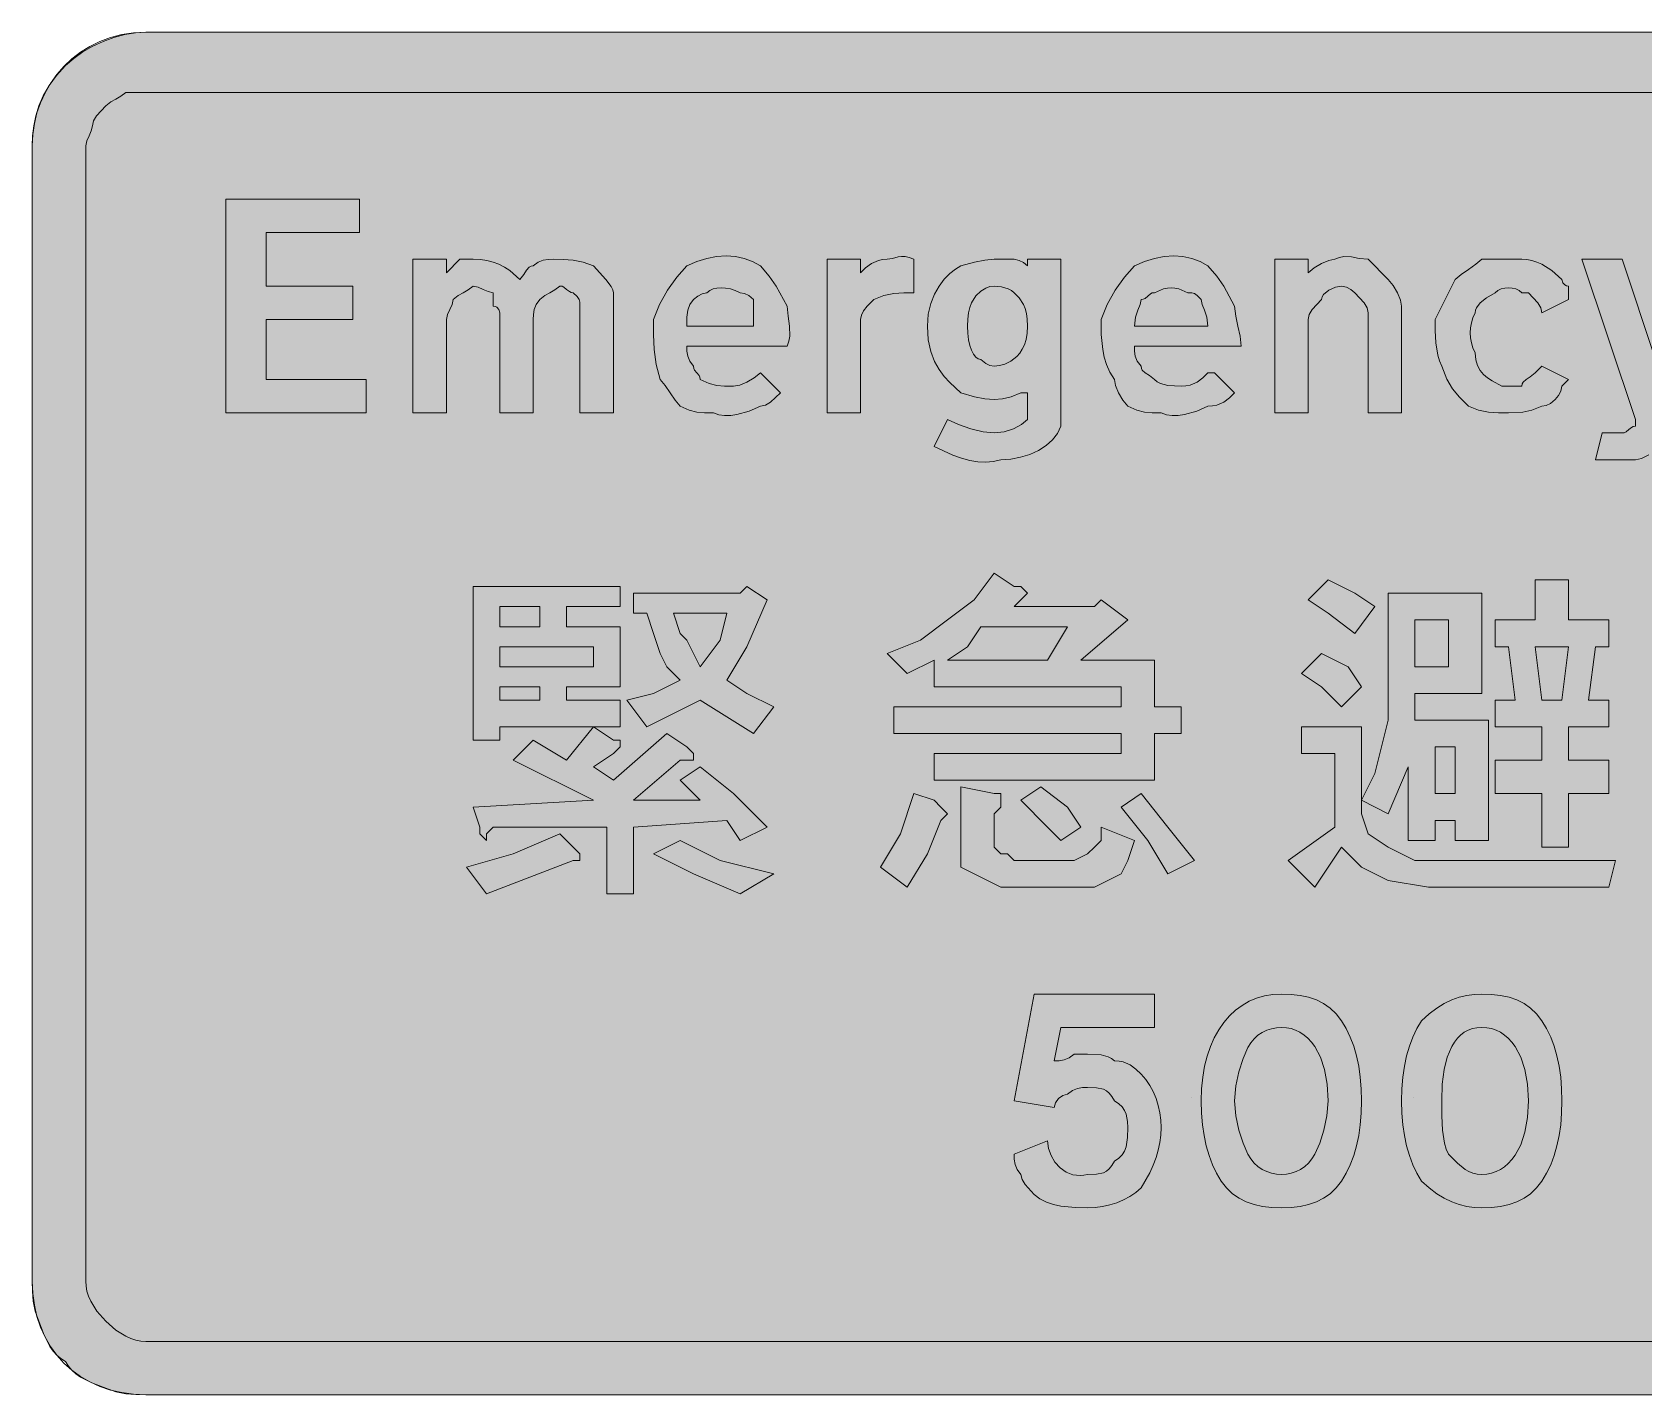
# Model space of a CAD drawing. Header units: metres. Extents: x 28 to 538, y 13 to 258.
# Drawn here: x 28.1 to 317.6, y 12.7 to 257.5 of the extents above; entities that cross this region are included whole.
import ezdxf

# ---------------------------------------------------------------- set-up
doc = ezdxf.new("R2010")
doc.units = ezdxf.units.M
for name, color, linetype, true_color in [('FILL_BLUE_0000FF', 7, 'Continuous', 0x0000ff), ('FILL_WHITE_FFFFFF', 7, 'Continuous', 0xffffff), ('STROKE_BLUE_0000FF', 7, 'Continuous', 0x0000ff), ('STROKE_WHITE_FFFFFF', 7, 'Continuous', 0xffffff)]:
    doc.layers.add(name, color=color, linetype=linetype, true_color=true_color)

msp = doc.modelspace()

# ---------------------------------------------------------------- hatches: boundary and pattern name
at = {"layer": 'FILL_BLUE_0000FF', "true_color": 0x0000ff}
h = msp.add_hatch(color=7, dxfattribs=at)
h.dxf.hatch_style = 1
h.paths.add_polyline_path([(518.76, 246.66), (519.84, 246.5), (520.87, 246.25), (521.87, 245.89), (523.7, 244.95), (525.3, 243.72), (526.61, 242.27), (527.61, 240.64), (528.23, 238.91), (528.39, 238.02), (528.45, 237.12), (528.45, 33.12), (528.39, 32.22), (528.23, 31.32), (527.94, 30.42), (527.55, 29.52), (526.43, 27.72), (524.85, 25.92), (524.29, 25.08), (523.56, 24.34), (522.68, 23.73), (521.7, 23.22), (520.67, 22.83), (519.62, 22.54), (518.6, 22.38), (517.65, 22.32), (48.45, 22.32), (47.55, 22.38), (46.65, 22.54), (45.75, 22.83), (44.85, 23.22), (43.05, 24.34), (41.25, 25.92), (39.67, 27.72), (38.55, 29.52), (38.16, 30.42), (37.87, 31.32), (37.71, 32.22), (37.65, 33.12), (37.65, 237.12), (37.84, 238.02), (38.25, 238.92), (38.66, 239.82), (38.85, 240.72), (39.06, 241.62), (39.6, 242.52), (41.25, 244.32), (42.15, 245.03), (43.05, 245.52), (43.95, 246.01), (44.85, 246.72), (48.45, 246.72), (517.65, 246.72), (518.76, 246.66)])
at = {"layer": 'FILL_WHITE_FFFFFF', "true_color": 0xffffff}
h = msp.add_hatch(color=7, dxfattribs=at)
h.dxf.hatch_style = 1
h.paths.add_polyline_path([(519.86, 257.41), (521.97, 257.09), (523.99, 256.56), (525.9, 255.85), (527.7, 254.96), (529.38, 253.91), (530.93, 252.71), (532.35, 251.37), (533.63, 249.9), (534.76, 248.32), (535.74, 246.64), (536.55, 244.86), (537.2, 243.01), (537.67, 241.1), (537.95, 239.13), (538.05, 237.12), (538.05, 33.12), (537.99, 31.27), (537.79, 29.35), (537.42, 27.4), (536.85, 25.47), (536.06, 23.59), (535.01, 21.81), (533.69, 20.18), (532.05, 18.72), (530.59, 17.08), (528.96, 15.76), (527.18, 14.71), (525.3, 13.92), (523.37, 13.35), (521.42, 12.98), (519.5, 12.78), (517.65, 12.72), (48.45, 12.72), (46.65, 12.74), (44.85, 12.87), (43.05, 13.23), (41.25, 13.92), (38.77, 14.84), (36.75, 15.87), (35.91, 16.46), (35.17, 17.13), (34.56, 17.87), (34.05, 18.72), (33.2, 19.23), (32.46, 19.84), (31.79, 20.58), (31.2, 21.42), (30.17, 23.44), (29.25, 25.92), (28.56, 27.72), (28.2, 29.52), (28.07, 31.32), (28.05, 33.12), (28.05, 237.12), (28.11, 238.92), (28.31, 240.72), (28.68, 242.52), (29.25, 244.32), (30.04, 246.12), (31.09, 247.92), (32.41, 249.72), (34.05, 251.52), (35.51, 252.81), (37.14, 253.98), (38.92, 255), (40.8, 255.87), (42.73, 256.57), (44.68, 257.09), (46.6, 257.41), (48.45, 257.52), (517.65, 257.52), (519.86, 257.41)])
h = msp.add_hatch(color=7, dxfattribs=at)
h.dxf.hatch_style = 1
h.paths.add_polyline_path([(62.85, 227.52), (86.85, 227.52), (86.85, 221.52), (70.05, 221.52), (70.05, 211.92), (85.65, 211.92), (85.65, 205.92), (70.05, 205.92), (70.05, 195.12), (88.05, 195.12), (88.05, 189.12), (62.85, 189.12), (62.85, 227.52)])
h = msp.add_hatch(color=7, dxfattribs=at)
h.dxf.hatch_style = 1
h.paths.add_polyline_path([(147.45, 189.27), (146.06, 189.63), (144.45, 190.32), (143.55, 191.41), (142.65, 192.72), (141.75, 194.03), (140.85, 195.12), (140.16, 197.82), (139.8, 200.52), (139.67, 203.22), (139.65, 205.92), (140.76, 208.6), (142.2, 211.17), (143.87, 213.51), (145.65, 215.52), (147.45, 216.31), (149.23, 216.87), (150.99, 217.21), (152.7, 217.32), (154.36, 217.21), (155.94, 216.87), (157.45, 216.31), (158.85, 215.52), (160.44, 213.72), (161.7, 211.92), (163.65, 208.32), (163.82, 206.52), (164.1, 204.72), (164.16, 202.92), (163.99, 202.02), (163.65, 201.12), (145.65, 201.12), (145.67, 200.22), (145.8, 199.32), (146.16, 198.42), (146.85, 197.52), (146.9, 197.12), (147.04, 196.81), (147.45, 196.32), (147.86, 195.83), (148, 195.52), (148.05, 195.12), (149.66, 194.43), (151.05, 194.07), (152.44, 193.94), (154.05, 193.92), (155.14, 194.13), (156.45, 194.67), (157.76, 195.44), (158.85, 196.32), (162.45, 192.72), (160.65, 191.07), (159.75, 190.53), (158.85, 190.32), (156.86, 189.46), (154.65, 188.82), (153.53, 188.66), (152.44, 188.63), (151.4, 188.78), (150.45, 189.12), (148.84, 189.14), (147.45, 189.27)])
h.paths.add_polyline_path([(157.65, 209.52), (156.77, 210.21), (156, 210.57), (155.25, 210.72), (154.35, 211.11), (153.47, 211.39), (152.61, 211.56), (151.8, 211.62), (151.04, 211.56), (150.36, 211.39), (149.75, 211.11), (149.25, 210.72), (148.37, 210.53), (147.6, 210.12), (146.85, 209.52), (146.16, 208.6), (145.8, 207.57), (145.67, 206.31), (145.65, 204.72), (157.65, 204.72), (157.65, 209.52)], flags=16)
h = msp.add_hatch(color=7, dxfattribs=at)
h.dxf.hatch_style = 1
h.paths.add_polyline_path([(177.77, 215.2), (178.8, 215.97), (180.06, 216.51), (180.8, 216.67), (181.65, 216.72), (182.57, 216.89), (183.6, 217.17), (184.19, 217.25), (184.86, 217.23), (185.6, 217.06), (186.45, 216.72), (186.45, 210.72), (184.65, 210.7), (182.85, 210.57), (181.05, 210.21), (179.25, 209.52), (178.05, 208.32), (177.36, 207.44), (177, 206.67), (176.85, 205.92), (176.85, 189.12), (170.85, 189.12), (170.85, 216.72), (176.85, 216.72), (176.85, 214.32), (177.77, 215.2)])
h = msp.add_hatch(color=7, dxfattribs=at)
h.dxf.hatch_style = 1
h.paths.add_polyline_path([(227.85, 189.27), (226.46, 189.63), (224.85, 190.32), (223.97, 191.41), (223.2, 192.72), (222.66, 194.03), (222.45, 195.12), (221.66, 196.47), (221.06, 197.82), (220.64, 199.17), (220.35, 200.52), (220.09, 203.22), (220.05, 205.92), (221.16, 208.6), (222.6, 211.17), (224.27, 213.51), (226.05, 215.52), (227.85, 216.31), (229.63, 216.87), (231.39, 217.21), (233.1, 217.32), (234.76, 217.21), (236.34, 216.87), (237.85, 216.31), (239.25, 215.52), (240.84, 213.72), (242.1, 211.92), (244.05, 208.32), (244.24, 206.52), (244.65, 204.72), (245.06, 202.92), (245.25, 201.12), (226.05, 201.12), (226.07, 200.22), (226.2, 199.32), (226.56, 198.42), (227.25, 197.52), (227.3, 197.12), (227.46, 196.81), (228, 196.32), (228.77, 195.83), (229.65, 195.12), (230.15, 194.72), (230.74, 194.43), (232.05, 194.07), (234.45, 193.92), (235.3, 193.97), (236.04, 194.13), (237.3, 194.67), (238.33, 195.44), (239.25, 196.32), (240.45, 196.32), (244.05, 192.72), (243.13, 191.84), (242.1, 191.07), (240.84, 190.53), (240.1, 190.37), (239.25, 190.32), (237.26, 189.46), (235.05, 188.82), (233.93, 188.66), (232.84, 188.63), (231.8, 188.78), (230.85, 189.12), (229.24, 189.14), (227.85, 189.27)])
h.paths.add_polyline_path([(239.06, 206.31), (238.65, 207.57), (238.24, 208.6), (238.05, 209.52), (237.34, 210.21), (236.85, 210.57), (236.36, 210.7), (235.65, 210.72), (234.04, 211.39), (233.33, 211.56), (232.65, 211.62), (231.97, 211.56), (231.26, 211.39), (229.65, 210.72), (229.25, 210.67), (228.94, 210.53), (228.45, 210.12), (227.96, 209.71), (227.65, 209.57), (227.25, 209.52), (227.06, 208.6), (226.65, 207.57), (226.24, 206.31), (226.05, 204.72), (239.25, 204.72), (239.06, 206.31)], flags=16)
h = msp.add_hatch(color=7, dxfattribs=at)
h.dxf.hatch_style = 1
h.paths.add_polyline_path([(262.18, 211.71), (261, 211.17), (260.04, 210.4), (259.76, 209.97), (259.65, 209.52), (258, 207.72), (257.46, 206.82), (257.25, 205.92), (257.25, 189.12), (251.25, 189.12), (251.25, 216.72), (257.25, 216.72), (257.25, 214.32), (258.34, 215.2), (259.65, 215.97), (260.96, 216.51), (262.05, 216.72), (262.9, 217.06), (263.66, 217.23), (265.05, 217.17), (266.44, 216.89), (268.05, 216.72), (271.65, 213.12), (272.53, 212.03), (273.3, 210.72), (273.84, 209.41), (274.05, 208.32), (274.05, 189.12), (268.05, 189.12), (268.05, 207.12), (267.84, 208.02), (267.3, 208.92), (265.65, 210.72), (264.9, 211.32), (264.13, 211.73), (263.25, 211.92), (262.18, 211.71)])
h = msp.add_hatch(color=7, dxfattribs=at)
h.dxf.hatch_style = 1
h.paths.add_polyline_path([(102.45, 214.32), (104.85, 216.72), (107.25, 216.72), (108.55, 216.66), (109.74, 216.49), (110.86, 216.21), (111.9, 215.82), (112.89, 215.31), (113.83, 214.69), (115.65, 213.12), (116.36, 214), (116.85, 214.77), (117.34, 215.31), (117.65, 215.47), (118.05, 215.52), (118.95, 216.21), (119.85, 216.57), (120.75, 216.7), (121.65, 216.72), (123.45, 216.7), (125.25, 216.57), (127.05, 216.21), (128.85, 215.52), (131.1, 213.12), (132.06, 211.81), (132.34, 211.22), (132.45, 210.72), (132.45, 209.52), (132.45, 208.32), (132.45, 189.12), (126.45, 189.12), (126.45, 207.12), (126.45, 208.32), (126.43, 209.03), (126.3, 209.52), (125.94, 210.01), (125.25, 210.72), (124.85, 210.77), (124.54, 210.91), (124.05, 211.32), (123.56, 211.73), (123.25, 211.87), (122.85, 211.92), (121.95, 211.21), (121.05, 210.72), (120.15, 210.23), (119.25, 209.52), (118.56, 208.62), (118.2, 207.72), (118.07, 206.82), (118.05, 205.92), (118.05, 189.12), (112.05, 189.12), (112.05, 207.12), (111.9, 207.72), (111.54, 208.13), (111.25, 208.27), (110.85, 208.32), (110.85, 210.72), (109.95, 210.91), (109.05, 211.32), (108.15, 211.73), (107.25, 211.92), (106.35, 211.21), (105.45, 210.72), (104.55, 210.23), (103.65, 209.52), (103.46, 208.62), (103.05, 207.72), (102.64, 206.82), (102.45, 205.92), (102.45, 189.12), (96.45, 189.12), (96.45, 216.72), (102.45, 216.72), (102.45, 214.32)])
h = msp.add_hatch(color=7, dxfattribs=at)
h.dxf.hatch_style = 1
h.paths.add_polyline_path([(197.31, 192.03), (194.85, 192.72), (192.9, 194.59), (191.9, 195.67), (190.95, 196.92), (190.12, 198.39), (189.45, 200.14), (189.01, 202.24), (188.85, 204.72), (189.01, 206.86), (189.45, 208.77), (190.12, 210.46), (190.95, 211.92), (191.9, 213.16), (192.9, 214.17), (193.9, 214.96), (194.85, 215.52), (197.31, 216.21), (199.2, 216.57), (200.85, 216.72), (204.45, 216.72), (205.33, 216.53), (206.1, 216.12), (206.85, 215.52), (206.85, 216.72), (212.85, 216.72), (212.85, 187.92), (212.85, 186.72), (212.24, 185.43), (211.33, 184.26), (210.17, 183.24), (208.8, 182.37), (207.26, 181.67), (205.59, 181.15), (203.84, 180.83), (202.05, 180.72), (200.7, 180.38), (199.33, 180.25), (197.94, 180.32), (196.5, 180.57), (195.01, 180.99), (193.44, 181.56), (190.05, 183.12), (192.45, 187.92), (194.44, 187.04), (196.65, 186.27), (198.86, 185.73), (200.85, 185.52), (202.63, 185.73), (204.3, 186.27), (205.74, 187.04), (206.85, 187.92), (206.85, 189.12), (206.85, 190.32), (206.85, 192.72), (205.65, 192.72), (203.89, 192.03), (202.35, 191.67), (200.85, 191.52), (199.2, 191.67), (197.31, 192.03)])
h.paths.add_polyline_path([(199.33, 211.54), (198.45, 211.02), (197.57, 210.16), (196.8, 208.88), (196.49, 208.06), (196.26, 207.1), (196.1, 205.99), (196.05, 204.72), (196.1, 203.43), (196.26, 202.26), (196.49, 201.24), (196.8, 200.37), (197.16, 199.67), (197.57, 199.15), (198, 198.83), (198.45, 198.72), (199.33, 198.03), (200.1, 197.67), (200.85, 197.52), (201.79, 197.63), (202.75, 197.9), (203.85, 198.42), (204.95, 199.28), (205.46, 199.86), (205.91, 200.56), (206.3, 201.38), (206.59, 202.34), (206.78, 203.45), (206.85, 204.72), (206.8, 205.96), (206.64, 207.01), (206.41, 207.88), (206.1, 208.62), (205.33, 209.78), (204.45, 210.72), (203.95, 211.12), (203.38, 211.41), (202.2, 211.77), (200.85, 211.92), (200.1, 211.81), (199.33, 211.54)], flags=16)
h = msp.add_hatch(color=7, dxfattribs=at)
h.dxf.hatch_style = 1
h.paths.add_polyline_path([(295.65, 193.92), (295.7, 194.32), (295.86, 194.63), (296.4, 195.12), (297.17, 195.61), (298.05, 196.32), (299.25, 197.52), (304.05, 195.12), (302.85, 193.92), (302.66, 193.04), (302.25, 192.27), (301.65, 191.52), (300.77, 190.83), (300, 190.47), (299.25, 190.32), (297.47, 189.63), (295.8, 189.27), (293.25, 189.12), (291.45, 189.14), (289.65, 189.27), (287.85, 189.63), (286.05, 190.32), (284.46, 191.95), (283.2, 193.47), (282.17, 195.21), (281.25, 197.52), (280.85, 198.47), (280.56, 199.51), (280.2, 201.72), (280.07, 203.93), (280.05, 205.92), (283.65, 213.12), (284.74, 214.02), (286.05, 214.92), (287.36, 215.82), (288.45, 216.72), (295.65, 216.72), (296.55, 216.66), (297.45, 216.49), (298.35, 216.21), (299.25, 215.82), (301.05, 214.69), (302.85, 213.12), (303, 212.52), (303.36, 212.11), (303.65, 211.97), (304.05, 211.92), (304.05, 209.52), (299.25, 207.12), (299.04, 208.02), (298.5, 208.92), (296.85, 210.72), (295.65, 210.72), (295.15, 211.11), (294.56, 211.39), (293.92, 211.56), (293.25, 211.62), (292.58, 211.56), (291.94, 211.39), (291.35, 211.11), (290.85, 210.72), (289.28, 209.82), (288.15, 208.92), (287.48, 208.02), (287.31, 207.57), (287.25, 207.12), (286.86, 206.22), (286.58, 205.32), (286.41, 204.42), (286.35, 203.52), (286.41, 202.62), (286.58, 201.72), (286.86, 200.82), (287.25, 199.92), (287.36, 198.68), (287.66, 197.63), (288.14, 196.76), (288.75, 196.02), (289.48, 195.4), (290.29, 194.86), (292.05, 193.92), (295.65, 193.92)])
h = msp.add_hatch(color=7, dxfattribs=at)
h.dxf.hatch_style = 1
h.paths.add_polyline_path([(316.05, 187.92), (306.45, 216.72), (313.65, 216.72), (319.65, 198.72), (324.45, 216.72), (331.65, 216.72), (330.04, 212.41), (328.65, 208.32), (327.26, 204.23), (325.65, 199.92), (324.56, 196.13), (323.25, 192.12), (321.94, 188.11), (320.85, 184.32), (320.35, 183.48), (319.76, 182.74), (319.12, 182.13), (318.45, 181.62), (317.14, 180.94), (316.05, 180.72), (312.45, 180.72), (308.85, 180.72), (310.05, 185.52), (313.65, 185.52), (314.05, 185.57), (314.36, 185.71), (314.85, 186.12), (315.34, 186.53), (315.65, 186.67), (316.05, 186.72), (316.05, 187.92)])
h = msp.add_hatch(color=7, dxfattribs=at)
h.dxf.hatch_style = 1
h.paths.add_polyline_path([(192.45, 151.92), (197.25, 155.52), (200.85, 160.32), (204.45, 157.92), (205.65, 157.92), (206.85, 156.72), (205.65, 155.52), (204.45, 154.32), (218.85, 154.32), (220.05, 155.52), (224.85, 151.92), (216.45, 144.72), (229.65, 144.72), (229.65, 136.32), (234.45, 136.32), (234.45, 131.52), (229.65, 131.52), (229.65, 123.12), (190.05, 123.12), (190.05, 127.92), (223.65, 127.92), (223.65, 131.52), (182.85, 131.52), (182.85, 136.32), (223.65, 136.32), (223.65, 139.92), (190.05, 139.92), (190.05, 144.72), (185.25, 142.32), (181.65, 145.92), (187.65, 148.32), (192.45, 151.92)])
h.paths.add_polyline_path([(192.45, 144.72), (210.45, 144.72), (214.05, 150.72), (198.45, 150.72), (196.05, 147.12), (192.45, 144.72)], flags=16)
h = msp.add_hatch(color=7, dxfattribs=at)
h.dxf.hatch_style = 1
h.paths.add_polyline_path([(124.05, 150.72), (133.65, 150.72), (133.65, 139.92), (124.05, 139.92), (124.05, 137.52), (133.65, 137.52), (133.65, 132.72), (112.05, 132.72), (112.05, 130.32), (107.25, 130.32), (107.25, 157.92), (133.65, 157.92), (133.65, 154.32), (124.05, 154.32), (124.05, 150.72)])
h.paths.add_polyline_path([(112.05, 137.52), (119.25, 137.52), (119.25, 139.92), (112.05, 139.92), (112.05, 137.52)], flags=16)
h.paths.add_polyline_path([(112.05, 154.32), (112.05, 150.72), (119.25, 150.72), (119.25, 154.32), (112.05, 154.32)], flags=16)
h.paths.add_polyline_path([(128.85, 147.12), (112.05, 147.12), (112.05, 143.52), (128.85, 143.52), (128.85, 147.12)], flags=16)
h = msp.add_hatch(color=7, dxfattribs=at)
h.dxf.hatch_style = 1
h.paths.add_polyline_path([(156.45, 157.92), (160.05, 155.52), (156.45, 147.12), (152.85, 141.12), (156.45, 138.72), (161.25, 136.32), (157.65, 131.52), (148.05, 137.52), (143.25, 135.12), (138.45, 132.72), (134.85, 137.52), (139.65, 138.72), (144.45, 141.12), (142.05, 143.52), (140.85, 145.92), (139.65, 149.52), (138.45, 153.12), (136.05, 153.12), (136.05, 156.72), (155.25, 156.72), (156.45, 157.92)])
h.paths.add_polyline_path([(145.65, 148.32), (146.85, 145.92), (148.05, 143.52), (151.65, 148.32), (152.85, 153.12), (143.25, 153.12), (144.45, 149.52), (145.65, 148.32)], flags=16)
h = msp.add_hatch(color=7, dxfattribs=at)
h.dxf.hatch_style = 1
h.paths.add_polyline_path([(265.65, 156.72), (269.25, 154.32), (265.65, 149.52), (260.85, 153.12), (257.25, 155.52), (260.85, 159.12), (265.65, 156.72)])
h = msp.add_hatch(color=7, dxfattribs=at)
h.dxf.hatch_style = 1
h.paths.add_polyline_path([(276.45, 133.92), (289.65, 133.92), (289.65, 112.32), (283.65, 112.32), (283.65, 115.92), (280.05, 115.92), (280.05, 112.32), (275.25, 112.32), (275.25, 125.52), (271.65, 117.12), (266.85, 119.52), (269.25, 124.32), (270.45, 129.12), (271.65, 133.92), (271.65, 139.92), (271.65, 156.72), (288.45, 156.72), (288.45, 138.72), (276.45, 138.72), (276.45, 133.92)])
h.paths.add_polyline_path([(280.05, 129.12), (280.05, 120.72), (283.65, 120.72), (283.65, 129.12), (280.05, 129.12)], flags=16)
h.paths.add_polyline_path([(282.45, 151.92), (276.45, 151.92), (276.45, 143.52), (282.45, 143.52), (282.45, 151.92)], flags=16)
h = msp.add_hatch(color=7, dxfattribs=at)
h.dxf.hatch_style = 1
h.paths.add_polyline_path([(304.05, 159.12), (304.05, 157.92), (304.05, 156.72), (304.05, 151.92), (311.25, 151.92), (311.25, 147.12), (308.85, 147.12), (307.65, 137.52), (311.25, 137.52), (311.25, 132.72), (304.05, 132.72), (304.05, 126.72), (311.25, 126.72), (311.25, 120.72), (304.05, 120.72), (304.05, 111.12), (299.25, 111.12), (299.25, 120.72), (290.85, 120.72), (290.85, 126.72), (299.25, 126.72), (299.25, 132.72), (290.85, 132.72), (290.85, 137.52), (294.45, 137.52), (293.25, 147.12), (290.85, 147.12), (290.85, 151.92), (298.05, 151.92), (298.05, 159.12), (302.85, 159.12), (304.05, 159.12)])
h.paths.add_polyline_path([(304.05, 147.12), (298.05, 147.12), (299.25, 137.52), (302.85, 137.52), (304.05, 147.12)], flags=16)
h = msp.add_hatch(color=7, dxfattribs=at)
h.dxf.hatch_style = 1
h.paths.add_polyline_path([(264.45, 143.52), (266.85, 139.92), (263.25, 136.32), (259.65, 139.92), (256.05, 142.32), (259.65, 145.92), (264.45, 143.52)])
h = msp.add_hatch(color=7, dxfattribs=at)
h.dxf.hatch_style = 1
h.paths.add_polyline_path([(124.05, 126.72), (128.85, 132.72), (132.45, 130.32), (133.65, 130.32), (133.65, 129.12), (132.45, 127.92), (128.85, 125.52), (132.45, 123.12), (142.05, 131.52), (145.65, 129.12), (146.85, 127.92), (146.85, 126.72), (145.65, 126.72), (144.45, 126.72), (136.05, 119.52), (148.05, 119.52), (144.45, 123.12), (148.05, 125.52), (154.05, 120.72), (160.05, 114.72), (155.25, 112.32), (152.85, 115.92), (136.05, 114.72), (136.05, 102.72), (131.25, 102.72), (131.25, 114.72), (110.85, 114.72), (109.65, 113.52), (109.65, 112.32), (108.45, 113.52), (108.45, 114.72), (107.25, 118.32), (128.85, 119.52), (114.45, 126.72), (118.05, 130.32), (124.05, 126.72)])
h = msp.add_hatch(color=7, dxfattribs=at)
h.dxf.hatch_style = 1
h.paths.add_polyline_path([(266.85, 132.72), (266.85, 117.12), (268.05, 113.52), (271.65, 111.12), (276.45, 108.72), (283.65, 108.72), (312.45, 108.72), (311.25, 103.92), (287.25, 103.92), (278.85, 103.92), (271.65, 105.12), (266.85, 107.52), (263.25, 111.12), (258.45, 103.92), (253.65, 108.72), (262.05, 114.72), (262.05, 127.92), (256.05, 127.92), (256.05, 132.72), (266.85, 132.72)])
h = msp.add_hatch(color=7, dxfattribs=at)
h.dxf.hatch_style = 1
h.paths.add_polyline_path([(200.85, 120.72), (202.05, 120.72), (202.05, 119.52), (202.05, 118.32), (200.85, 117.12), (200.85, 112.32), (200.85, 111.12), (202.05, 109.92), (203.25, 109.92), (204.45, 108.72), (215.25, 108.72), (217.65, 109.92), (218.85, 111.12), (220.05, 112.32), (220.05, 114.72), (226.05, 112.32), (224.85, 108.72), (223.65, 106.32), (221.25, 105.12), (218.85, 103.92), (216.45, 103.92), (202.05, 103.92), (199.65, 105.12), (197.25, 106.32), (194.85, 107.52), (194.85, 111.12), (194.85, 121.92), (200.85, 120.72)])
h = msp.add_hatch(color=7, dxfattribs=at)
h.dxf.hatch_style = 1
h.paths.add_polyline_path([(210.45, 114.72), (205.65, 119.52), (209.25, 121.92), (214.05, 118.32), (216.45, 114.72), (212.85, 112.32), (210.45, 114.72)])
h = msp.add_hatch(color=7, dxfattribs=at)
h.dxf.hatch_style = 1
h.paths.add_polyline_path([(184.05, 113.52), (186.45, 120.72), (190.05, 119.52), (191.25, 118.32), (192.45, 117.12), (191.25, 115.92), (188.85, 109.92), (185.25, 103.92), (180.45, 107.52), (184.05, 113.52)])
h = msp.add_hatch(color=7, dxfattribs=at)
h.dxf.hatch_style = 1
h.paths.add_polyline_path([(228.45, 112.32), (223.65, 118.32), (227.25, 120.72), (232.05, 114.72), (236.85, 108.72), (232.05, 106.32), (228.45, 112.32)])
h = msp.add_hatch(color=7, dxfattribs=at)
h.dxf.hatch_style = 1
h.paths.add_polyline_path([(114.45, 109.92), (122.85, 113.52), (125.25, 111.12), (126.45, 109.92), (126.45, 108.72), (125.25, 108.72), (109.65, 102.72), (106.05, 107.52), (114.45, 109.92)])
h = msp.add_hatch(color=7, dxfattribs=at)
h.dxf.hatch_style = 1
h.paths.add_polyline_path([(151.65, 108.72), (161.25, 106.32), (155.25, 102.72), (146.85, 106.32), (139.65, 109.92), (144.45, 112.32), (151.65, 108.72)])
h = msp.add_hatch(color=7, dxfattribs=at)
h.dxf.hatch_style = 1
h.paths.add_polyline_path([(210.61, 56.98), (211.07, 55.69), (211.78, 54.52), (212.7, 53.52), (213.79, 52.74), (215.01, 52.24), (216.31, 52.09), (216.98, 52.15), (217.65, 52.32), (219.24, 52.36), (220.5, 52.62), (221.04, 52.91), (221.53, 53.33), (222, 53.93), (222.45, 54.72), (223.24, 55.22), (223.84, 55.83), (224.26, 56.51), (224.55, 57.27), (224.81, 58.94), (224.85, 60.72), (224.81, 61.81), (224.55, 63.12), (224.26, 63.79), (223.84, 64.43), (223.24, 65.02), (222.45, 65.52), (222, 66.31), (221.53, 66.91), (221.04, 67.33), (220.5, 67.62), (219.24, 67.88), (217.65, 67.92), (216.75, 67.9), (215.85, 67.77), (214.95, 67.41), (214.05, 66.72), (213.17, 66.51), (212.4, 65.97), (211.86, 65.2), (211.65, 64.32), (204.45, 65.52), (208.05, 84.72), (229.65, 84.72), (229.65, 78.72), (212.85, 78.72), (211.65, 72.72), (212.55, 72.74), (213.45, 72.87), (214.35, 73.23), (215.25, 73.92), (217.65, 73.92), (220.05, 73.77), (221.36, 73.41), (221.95, 73.12), (222.45, 72.72), (223.3, 72.67), (224.04, 72.51), (225.3, 71.97), (226.33, 71.2), (227.25, 70.32), (228.09, 69.37), (228.82, 68.31), (229.44, 67.18), (229.95, 65.97), (230.34, 64.71), (230.62, 63.4), (230.79, 62.07), (230.85, 60.72), (230.79, 59.37), (230.62, 58.02), (230.34, 56.67), (229.95, 55.32), (229.44, 53.97), (228.82, 52.62), (227.25, 49.92), (226.3, 49.08), (225.24, 48.34), (224.11, 47.73), (222.9, 47.22), (221.64, 46.83), (220.33, 46.54), (219, 46.38), (217.65, 46.32), (215.47, 46.36), (212.85, 46.62), (211.51, 46.91), (210.23, 47.33), (209.05, 47.93), (208.05, 48.72), (206.4, 50.52), (205.86, 51.42), (205.65, 52.32), (204.96, 53.22), (204.6, 54.12), (204.47, 55.02), (204.45, 55.92), (210.45, 58.32), (210.61, 56.98)])
h = msp.add_hatch(color=7, dxfattribs=at)
h.dxf.hatch_style = 1
h.paths.add_polyline_path([(238.32, 69.79), (238.66, 71.75), (239.12, 73.58), (239.7, 75.29), (240.39, 76.87), (241.19, 78.31), (242.1, 79.62), (243.1, 80.79), (244.2, 81.81), (245.39, 82.68), (246.66, 83.41), (248, 83.98), (249.42, 84.39), (250.9, 84.64), (252.45, 84.72), (254.19, 84.66), (255.82, 84.48), (257.34, 84.15), (258.75, 83.67), (260.04, 83.02), (261.22, 82.19), (262.29, 81.16), (263.25, 79.92), (264.09, 78.51), (264.83, 76.99), (265.44, 75.36), (265.95, 73.62), (266.34, 71.76), (266.62, 69.79), (266.79, 67.71), (266.85, 65.52), (266.79, 63.33), (266.62, 61.24), (266.34, 59.28), (265.95, 57.42), (265.44, 55.68), (264.83, 54.04), (264.09, 52.53), (263.25, 51.12), (262.29, 49.88), (261.22, 48.85), (260.04, 48.02), (258.75, 47.37), (257.34, 46.89), (255.82, 46.56), (254.19, 46.38), (252.45, 46.32), (250.71, 46.38), (249.07, 46.56), (247.56, 46.89), (246.15, 47.37), (244.86, 48.02), (243.67, 48.85), (242.61, 49.88), (241.65, 51.12), (240.81, 52.53), (240.08, 54.04), (239.46, 55.68), (238.95, 57.42), (238.56, 59.28), (238.28, 61.24), (238.11, 63.33), (238.05, 65.52), (238.12, 67.71), (238.32, 69.79)])
h.paths.add_polyline_path([(254.23, 52.54), (255.09, 52.83), (255.9, 53.22), (256.66, 53.73), (257.34, 54.34), (257.95, 55.08), (258.45, 55.92), (259.33, 57.93), (260.1, 60.27), (260.64, 62.84), (260.85, 65.52), (260.69, 68.5), (260.21, 71.13), (259.46, 73.39), (258.45, 75.27), (257.86, 76.06), (257.22, 76.76), (256.53, 77.35), (255.79, 77.84), (255.01, 78.22), (254.19, 78.5), (253.34, 78.66), (252.45, 78.72), (251.55, 78.66), (250.67, 78.49), (249.81, 78.21), (249, 77.82), (248.24, 77.31), (247.56, 76.69), (246.95, 75.96), (246.45, 75.12), (245.57, 73.11), (244.8, 70.77), (244.26, 68.2), (244.05, 65.52), (244.26, 62.84), (244.8, 60.27), (245.57, 57.93), (246.45, 55.92), (246.95, 55.08), (247.56, 54.34), (248.24, 53.73), (249, 53.22), (249.81, 52.83), (250.67, 52.54), (251.55, 52.38), (252.45, 52.32), (253.35, 52.38), (254.23, 52.54)], flags=16)
h = msp.add_hatch(color=7, dxfattribs=at)
h.dxf.hatch_style = 1
h.paths.add_polyline_path([(274.27, 69.79), (274.56, 71.76), (274.95, 73.62), (275.46, 75.36), (276.07, 76.99), (276.81, 78.51), (277.65, 79.92), (279, 81.16), (280.35, 82.19), (281.7, 83.02), (283.05, 83.67), (284.4, 84.15), (285.75, 84.48), (287.1, 84.66), (288.45, 84.72), (290.19, 84.66), (291.83, 84.48), (293.34, 84.15), (294.75, 83.67), (296.04, 83.02), (297.22, 82.19), (298.29, 81.16), (299.25, 79.92), (300.09, 78.51), (300.83, 76.99), (301.44, 75.36), (301.95, 73.62), (302.34, 71.76), (302.63, 69.79), (302.79, 67.71), (302.85, 65.52), (302.79, 63.33), (302.63, 61.24), (302.34, 59.28), (301.95, 57.42), (301.44, 55.68), (300.83, 54.04), (300.09, 52.53), (299.25, 51.12), (298.29, 49.88), (297.22, 48.85), (296.04, 48.02), (294.75, 47.37), (293.34, 46.89), (291.83, 46.56), (290.19, 46.38), (288.45, 46.32), (287.1, 46.38), (285.75, 46.56), (284.4, 46.89), (283.05, 47.37), (281.7, 48.02), (280.35, 48.85), (279, 49.88), (277.65, 51.12), (276.81, 52.53), (276.07, 54.04), (275.46, 55.68), (274.95, 57.42), (274.56, 59.28), (274.27, 61.24), (274.11, 63.33), (274.05, 65.52), (274.11, 67.71), (274.27, 69.79)])
h.paths.add_polyline_path([(290.19, 52.54), (291.01, 52.82), (291.79, 53.2), (292.53, 53.69), (293.22, 54.28), (293.86, 54.98), (294.45, 55.77), (295.46, 57.65), (296.21, 59.91), (296.69, 62.54), (296.85, 65.52), (296.69, 68.5), (296.21, 71.13), (295.46, 73.39), (294.45, 75.27), (293.86, 76.06), (293.22, 76.76), (292.53, 77.35), (291.79, 77.84), (291.01, 78.22), (290.19, 78.5), (289.34, 78.66), (288.45, 78.72), (287.58, 78.66), (286.76, 78.5), (286, 78.22), (285.3, 77.84), (284.65, 77.35), (284.06, 76.76), (283.53, 76.06), (283.05, 75.27), (282.26, 73.39), (281.7, 71.13), (281.36, 68.5), (281.25, 65.52), (281.27, 62.84), (281.4, 60.27), (281.76, 57.93), (282.05, 56.87), (282.45, 55.92), (284.06, 54.34), (285.45, 53.22), (286.13, 52.83), (286.84, 52.54), (287.6, 52.38), (288.45, 52.32), (289.34, 52.38), (290.19, 52.54)], flags=16)

# ---------------------------------------------------------------- linework, layer by layer
at = {"layer": 'FILL_BLUE_0000FF', "lineweight": 0, "true_color": 0x0000ff}
msp.add_lwpolyline([(517.65, 22.32), (48.45, 22.32), (47.55, 22.38), (46.65, 22.54), (45.75, 22.83), (44.85, 23.22), (43.05, 24.34), (41.25, 25.92), (39.67, 27.72), (38.55, 29.52), (38.16, 30.42), (37.87, 31.32), (37.71, 32.22), (37.65, 33.12), (37.65, 237.12), (37.84, 238.02), (38.25, 238.92), (38.66, 239.82), (38.85, 240.72), (39.06, 241.62), (39.6, 242.52), (41.25, 244.32), (42.15, 245.03), (43.05, 245.52), (43.95, 246.01), (44.85, 246.72), (48.45, 246.72), (517.65, 246.72)], dxfattribs=at)
at = {"layer": 'FILL_WHITE_FFFFFF', "lineweight": 0, "true_color": 0xffffff}
for points in [[(517.65, 12.72), (48.45, 12.72), (46.65, 12.74), (44.85, 12.87), (43.05, 13.23), (41.25, 13.92), (38.77, 14.84), (36.75, 15.87), (35.91, 16.46), (35.17, 17.13), (34.56, 17.87), (34.05, 18.72), (33.2, 19.23), (32.46, 19.84), (31.79, 20.58), (31.2, 21.42), (30.17, 23.44), (29.25, 25.92), (28.56, 27.72), (28.2, 29.52), (28.07, 31.32), (28.05, 33.12), (28.05, 237.12), (28.11, 238.92), (28.31, 240.72), (28.68, 242.52), (29.25, 244.32), (30.04, 246.12), (31.09, 247.92), (32.41, 249.72), (34.05, 251.52), (35.51, 252.81), (37.14, 253.98), (38.92, 255), (40.8, 255.87), (42.73, 256.57), (44.68, 257.09), (46.6, 257.41), (48.45, 257.52), (517.65, 257.52)], [(318.45, 181.62), (317.14, 180.94), (316.05, 180.72), (312.45, 180.72), (308.85, 180.72), (310.05, 185.52), (313.65, 185.52), (314.05, 185.57), (314.36, 185.71), (314.85, 186.12), (315.34, 186.53), (315.65, 186.67), (316.05, 186.72), (316.05, 187.92), (306.45, 216.72), (313.65, 216.72), (319.65, 198.72)]]:
    msp.add_lwpolyline(points, dxfattribs=at)
for points in [[(62.85, 227.52), (86.85, 227.52), (86.85, 221.52), (70.05, 221.52), (70.05, 211.92), (85.65, 211.92), (85.65, 205.92), (70.05, 205.92), (70.05, 195.12), (88.05, 195.12), (88.05, 189.12), (62.85, 189.12)], [(147.45, 189.27), (146.06, 189.63), (144.45, 190.32), (143.55, 191.41), (142.65, 192.72), (141.75, 194.03), (140.85, 195.12), (140.16, 197.82), (139.8, 200.52), (139.67, 203.22), (139.65, 205.92), (140.76, 208.6), (142.2, 211.17), (143.87, 213.51), (145.65, 215.52), (147.45, 216.31), (149.23, 216.87), (150.99, 217.21), (152.7, 217.32), (154.36, 217.21), (155.94, 216.87), (157.45, 216.31), (158.85, 215.52), (160.44, 213.72), (161.7, 211.92), (163.65, 208.32), (163.82, 206.52), (164.1, 204.72), (164.16, 202.92), (163.99, 202.02), (163.65, 201.12), (145.65, 201.12), (145.67, 200.22), (145.8, 199.32), (146.16, 198.42), (146.85, 197.52), (146.9, 197.12), (147.04, 196.81), (147.45, 196.32), (147.86, 195.83), (148, 195.52), (148.05, 195.12), (149.66, 194.43), (151.05, 194.07), (152.44, 193.94), (154.05, 193.92), (155.14, 194.13), (156.45, 194.67), (157.76, 195.44), (158.85, 196.32), (162.45, 192.72), (160.65, 191.07), (159.75, 190.53), (158.85, 190.32), (156.86, 189.46), (154.65, 188.82), (153.53, 188.66), (152.44, 188.63), (151.4, 188.78), (150.45, 189.12), (148.84, 189.14)], [(177.77, 215.2), (178.8, 215.97), (180.06, 216.51), (180.8, 216.67), (181.65, 216.72), (182.57, 216.89), (183.6, 217.17), (184.19, 217.25), (184.86, 217.23), (185.6, 217.06), (186.45, 216.72), (186.45, 210.72), (184.65, 210.7), (182.85, 210.57), (181.05, 210.21), (179.25, 209.52), (178.05, 208.32), (177.36, 207.44), (177, 206.67), (176.85, 205.92), (176.85, 189.12), (170.85, 189.12), (170.85, 216.72), (176.85, 216.72), (176.85, 214.32)], [(227.85, 189.27), (226.46, 189.63), (224.85, 190.32), (223.97, 191.41), (223.2, 192.72), (222.66, 194.03), (222.45, 195.12), (221.66, 196.47), (221.06, 197.82), (220.64, 199.17), (220.35, 200.52), (220.09, 203.22), (220.05, 205.92), (221.16, 208.6), (222.6, 211.17), (224.27, 213.51), (226.05, 215.52), (227.85, 216.31), (229.63, 216.87), (231.39, 217.21), (233.1, 217.32), (234.76, 217.21), (236.34, 216.87), (237.85, 216.31), (239.25, 215.52), (240.84, 213.72), (242.1, 211.92), (244.05, 208.32), (244.24, 206.52), (244.65, 204.72), (245.06, 202.92), (245.25, 201.12), (226.05, 201.12), (226.07, 200.22), (226.2, 199.32), (226.56, 198.42), (227.25, 197.52), (227.3, 197.12), (227.46, 196.81), (228, 196.32), (228.77, 195.83), (229.65, 195.12), (230.15, 194.72), (230.74, 194.43), (232.05, 194.07), (234.45, 193.92), (235.3, 193.97), (236.04, 194.13), (237.3, 194.67), (238.33, 195.44), (239.25, 196.32), (240.45, 196.32), (244.05, 192.72), (243.13, 191.84), (242.1, 191.07), (240.84, 190.53), (240.1, 190.37), (239.25, 190.32), (237.26, 189.46), (235.05, 188.82), (233.93, 188.66), (232.84, 188.63), (231.8, 188.78), (230.85, 189.12), (229.24, 189.14)], [(262.18, 211.71), (261, 211.17), (260.04, 210.4), (259.76, 209.97), (259.65, 209.52), (258, 207.72), (257.46, 206.82), (257.25, 205.92), (257.25, 189.12), (251.25, 189.12), (251.25, 216.72), (257.25, 216.72), (257.25, 214.32), (258.34, 215.2), (259.65, 215.97), (260.96, 216.51), (262.05, 216.72), (262.9, 217.06), (263.66, 217.23), (265.05, 217.17), (266.44, 216.89), (268.05, 216.72), (271.65, 213.12), (272.53, 212.03), (273.3, 210.72), (273.84, 209.41), (274.05, 208.32), (274.05, 189.12), (268.05, 189.12), (268.05, 207.12), (267.84, 208.02), (267.3, 208.92), (265.65, 210.72), (264.9, 211.32), (264.13, 211.73), (263.25, 211.92)], [(102.45, 214.32), (104.85, 216.72), (107.25, 216.72), (108.55, 216.66), (109.74, 216.49), (110.86, 216.21), (111.9, 215.82), (112.89, 215.31), (113.83, 214.69), (115.65, 213.12), (116.36, 214), (116.85, 214.77), (117.34, 215.31), (117.65, 215.47), (118.05, 215.52), (118.95, 216.21), (119.85, 216.57), (120.75, 216.7), (121.65, 216.72), (123.45, 216.7), (125.25, 216.57), (127.05, 216.21), (128.85, 215.52), (131.1, 213.12), (132.06, 211.81), (132.34, 211.22), (132.45, 210.72), (132.45, 209.52), (132.45, 208.32), (132.45, 189.12), (126.45, 189.12), (126.45, 207.12), (126.45, 208.32), (126.43, 209.03), (126.3, 209.52), (125.94, 210.01), (125.25, 210.72), (124.85, 210.77), (124.54, 210.91), (124.05, 211.32), (123.56, 211.73), (123.25, 211.87), (122.85, 211.92), (121.95, 211.21), (121.05, 210.72), (120.15, 210.23), (119.25, 209.52), (118.56, 208.62), (118.2, 207.72), (118.07, 206.82), (118.05, 205.92), (118.05, 189.12), (112.05, 189.12), (112.05, 207.12), (111.9, 207.72), (111.54, 208.13), (111.25, 208.27), (110.85, 208.32), (110.85, 210.72), (109.95, 210.91), (109.05, 211.32), (108.15, 211.73), (107.25, 211.92), (106.35, 211.21), (105.45, 210.72), (104.55, 210.23), (103.65, 209.52), (103.46, 208.62), (103.05, 207.72), (102.64, 206.82), (102.45, 205.92), (102.45, 189.12), (96.45, 189.12), (96.45, 216.72), (102.45, 216.72)], [(197.31, 192.03), (194.85, 192.72), (192.9, 194.59), (191.9, 195.67), (190.95, 196.92), (190.12, 198.39), (189.45, 200.14), (189.01, 202.24), (188.85, 204.72), (189.01, 206.86), (189.45, 208.77), (190.12, 210.46), (190.95, 211.92), (191.9, 213.16), (192.9, 214.17), (193.9, 214.96), (194.85, 215.52), (197.31, 216.21), (199.2, 216.57), (200.85, 216.72), (204.45, 216.72), (205.33, 216.53), (206.1, 216.12), (206.85, 215.52), (206.85, 216.72), (212.85, 216.72), (212.85, 187.92), (212.85, 186.72), (212.24, 185.43), (211.33, 184.26), (210.17, 183.24), (208.8, 182.37), (207.26, 181.67), (205.59, 181.15), (203.84, 180.83), (202.05, 180.72), (200.7, 180.38), (199.33, 180.25), (197.94, 180.32), (196.5, 180.57), (195.01, 180.99), (193.44, 181.56), (190.05, 183.12), (192.45, 187.92), (194.44, 187.04), (196.65, 186.27), (198.86, 185.73), (200.85, 185.52), (202.63, 185.73), (204.3, 186.27), (205.74, 187.04), (206.85, 187.92), (206.85, 189.12), (206.85, 190.32), (206.85, 192.72), (205.65, 192.72), (203.89, 192.03), (202.35, 191.67), (200.85, 191.52), (199.2, 191.67)], [(295.65, 193.92), (295.7, 194.32), (295.86, 194.63), (296.4, 195.12), (297.17, 195.61), (298.05, 196.32), (299.25, 197.52), (304.05, 195.12), (302.85, 193.92), (302.66, 193.04), (302.25, 192.27), (301.65, 191.52), (300.77, 190.83), (300, 190.47), (299.25, 190.32), (297.47, 189.63), (295.8, 189.27), (293.25, 189.12), (291.45, 189.14), (289.65, 189.27), (287.85, 189.63), (286.05, 190.32), (284.46, 191.95), (283.2, 193.47), (282.17, 195.21), (281.25, 197.52), (280.85, 198.47), (280.56, 199.51), (280.2, 201.72), (280.07, 203.93), (280.05, 205.92), (283.65, 213.12), (284.74, 214.02), (286.05, 214.92), (287.36, 215.82), (288.45, 216.72), (295.65, 216.72), (296.55, 216.66), (297.45, 216.49), (298.35, 216.21), (299.25, 215.82), (301.05, 214.69), (302.85, 213.12), (303, 212.52), (303.36, 212.11), (303.65, 211.97), (304.05, 211.92), (304.05, 209.52), (299.25, 207.12), (299.04, 208.02), (298.5, 208.92), (296.85, 210.72), (295.65, 210.72), (295.15, 211.11), (294.56, 211.39), (293.92, 211.56), (293.25, 211.62), (292.58, 211.56), (291.94, 211.39), (291.35, 211.11), (290.85, 210.72), (289.28, 209.82), (288.15, 208.92), (287.48, 208.02), (287.31, 207.57), (287.25, 207.12), (286.86, 206.22), (286.58, 205.32), (286.41, 204.42), (286.35, 203.52), (286.41, 202.62), (286.58, 201.72), (286.86, 200.82), (287.25, 199.92), (287.36, 198.68), (287.66, 197.63), (288.14, 196.76), (288.75, 196.02), (289.48, 195.4), (290.29, 194.86), (292.05, 193.92)], [(157.65, 209.52), (156.77, 210.21), (156, 210.57), (155.25, 210.72), (154.35, 211.11), (153.47, 211.39), (152.61, 211.56), (151.8, 211.62), (151.04, 211.56), (150.36, 211.39), (149.75, 211.11), (149.25, 210.72), (148.37, 210.53), (147.6, 210.12), (146.85, 209.52), (146.16, 208.6), (145.8, 207.57), (145.67, 206.31), (145.65, 204.72), (157.65, 204.72)], [(199.33, 211.54), (198.45, 211.02), (197.57, 210.16), (196.8, 208.88), (196.49, 208.06), (196.26, 207.1), (196.1, 205.99), (196.05, 204.72), (196.1, 203.43), (196.26, 202.26), (196.49, 201.24), (196.8, 200.37), (197.16, 199.67), (197.57, 199.15), (198, 198.83), (198.45, 198.72), (199.33, 198.03), (200.1, 197.67), (200.85, 197.52), (201.79, 197.63), (202.75, 197.9), (203.85, 198.42), (204.95, 199.28), (205.46, 199.86), (205.91, 200.56), (206.3, 201.38), (206.59, 202.34), (206.78, 203.45), (206.85, 204.72), (206.8, 205.96), (206.64, 207.01), (206.41, 207.88), (206.1, 208.62), (205.33, 209.78), (204.45, 210.72), (203.95, 211.12), (203.38, 211.41), (202.2, 211.77), (200.85, 211.92), (200.1, 211.81)], [(239.06, 206.31), (238.65, 207.57), (238.24, 208.6), (238.05, 209.52), (237.34, 210.21), (236.85, 210.57), (236.36, 210.7), (235.65, 210.72), (234.04, 211.39), (233.33, 211.56), (232.65, 211.62), (231.97, 211.56), (231.26, 211.39), (229.65, 210.72), (229.25, 210.67), (228.94, 210.53), (228.45, 210.12), (227.96, 209.71), (227.65, 209.57), (227.25, 209.52), (227.06, 208.6), (226.65, 207.57), (226.24, 206.31), (226.05, 204.72), (239.25, 204.72)], [(192.45, 151.92), (197.25, 155.52), (200.85, 160.32), (204.45, 157.92), (205.65, 157.92), (206.85, 156.72), (205.65, 155.52), (204.45, 154.32), (218.85, 154.32), (220.05, 155.52), (224.85, 151.92), (216.45, 144.72), (229.65, 144.72), (229.65, 136.32), (234.45, 136.32), (234.45, 131.52), (229.65, 131.52), (229.65, 123.12), (190.05, 123.12), (190.05, 127.92), (223.65, 127.92), (223.65, 131.52), (182.85, 131.52), (182.85, 136.32), (223.65, 136.32), (223.65, 139.92), (190.05, 139.92), (190.05, 144.72), (185.25, 142.32), (181.65, 145.92), (187.65, 148.32)], [(124.05, 150.72), (133.65, 150.72), (133.65, 139.92), (124.05, 139.92), (124.05, 137.52), (133.65, 137.52), (133.65, 132.72), (112.05, 132.72), (112.05, 130.32), (107.25, 130.32), (107.25, 157.92), (133.65, 157.92), (133.65, 154.32), (124.05, 154.32)], [(156.45, 157.92), (160.05, 155.52), (156.45, 147.12), (152.85, 141.12), (156.45, 138.72), (161.25, 136.32), (157.65, 131.52), (148.05, 137.52), (143.25, 135.12), (138.45, 132.72), (134.85, 137.52), (139.65, 138.72), (144.45, 141.12), (142.05, 143.52), (140.85, 145.92), (139.65, 149.52), (138.45, 153.12), (136.05, 153.12), (136.05, 156.72), (155.25, 156.72)], [(265.65, 156.72), (269.25, 154.32), (265.65, 149.52), (260.85, 153.12), (257.25, 155.52), (260.85, 159.12)], [(276.45, 133.92), (289.65, 133.92), (289.65, 112.32), (283.65, 112.32), (283.65, 115.92), (280.05, 115.92), (280.05, 112.32), (275.25, 112.32), (275.25, 125.52), (271.65, 117.12), (266.85, 119.52), (269.25, 124.32), (270.45, 129.12), (271.65, 133.92), (271.65, 139.92), (271.65, 156.72), (288.45, 156.72), (288.45, 138.72), (276.45, 138.72)], [(304.05, 159.12), (304.05, 157.92), (304.05, 156.72), (304.05, 151.92), (311.25, 151.92), (311.25, 147.12), (308.85, 147.12), (307.65, 137.52), (311.25, 137.52), (311.25, 132.72), (304.05, 132.72), (304.05, 126.72), (311.25, 126.72), (311.25, 120.72), (304.05, 120.72), (304.05, 111.12), (299.25, 111.12), (299.25, 120.72), (290.85, 120.72), (290.85, 126.72), (299.25, 126.72), (299.25, 132.72), (290.85, 132.72), (290.85, 137.52), (294.45, 137.52), (293.25, 147.12), (290.85, 147.12), (290.85, 151.92), (298.05, 151.92), (298.05, 159.12), (302.85, 159.12)], [(112.05, 154.32), (112.05, 150.72), (119.25, 150.72), (119.25, 154.32)], [(145.65, 148.32), (146.85, 145.92), (148.05, 143.52), (151.65, 148.32), (152.85, 153.12), (143.25, 153.12), (144.45, 149.52)], [(192.45, 144.72), (210.45, 144.72), (214.05, 150.72), (198.45, 150.72), (196.05, 147.12)], [(282.45, 151.92), (276.45, 151.92), (276.45, 143.52), (282.45, 143.52)], [(128.85, 147.12), (112.05, 147.12), (112.05, 143.52), (128.85, 143.52)], [(264.45, 143.52), (266.85, 139.92), (263.25, 136.32), (259.65, 139.92), (256.05, 142.32), (259.65, 145.92)], [(304.05, 147.12), (298.05, 147.12), (299.25, 137.52), (302.85, 137.52)], [(112.05, 137.52), (119.25, 137.52), (119.25, 139.92), (112.05, 139.92)], [(124.05, 126.72), (128.85, 132.72), (132.45, 130.32), (133.65, 130.32), (133.65, 129.12), (132.45, 127.92), (128.85, 125.52), (132.45, 123.12), (142.05, 131.52), (145.65, 129.12), (146.85, 127.92), (146.85, 126.72), (145.65, 126.72), (144.45, 126.72), (136.05, 119.52), (148.05, 119.52), (144.45, 123.12), (148.05, 125.52), (154.05, 120.72), (160.05, 114.72), (155.25, 112.32), (152.85, 115.92), (136.05, 114.72), (136.05, 102.72), (131.25, 102.72), (131.25, 114.72), (110.85, 114.72), (109.65, 113.52), (109.65, 112.32), (108.45, 113.52), (108.45, 114.72), (107.25, 118.32), (128.85, 119.52), (114.45, 126.72), (118.05, 130.32)], [(266.85, 132.72), (266.85, 117.12), (268.05, 113.52), (271.65, 111.12), (276.45, 108.72), (283.65, 108.72), (312.45, 108.72), (311.25, 103.92), (287.25, 103.92), (278.85, 103.92), (271.65, 105.12), (266.85, 107.52), (263.25, 111.12), (258.45, 103.92), (253.65, 108.72), (262.05, 114.72), (262.05, 127.92), (256.05, 127.92), (256.05, 132.72)], [(280.05, 129.12), (280.05, 120.72), (283.65, 120.72), (283.65, 129.12)], [(200.85, 120.72), (202.05, 120.72), (202.05, 119.52), (202.05, 118.32), (200.85, 117.12), (200.85, 112.32), (200.85, 111.12), (202.05, 109.92), (203.25, 109.92), (204.45, 108.72), (215.25, 108.72), (217.65, 109.92), (218.85, 111.12), (220.05, 112.32), (220.05, 114.72), (226.05, 112.32), (224.85, 108.72), (223.65, 106.32), (221.25, 105.12), (218.85, 103.92), (216.45, 103.92), (202.05, 103.92), (199.65, 105.12), (197.25, 106.32), (194.85, 107.52), (194.85, 111.12), (194.85, 121.92)], [(210.45, 114.72), (205.65, 119.52), (209.25, 121.92), (214.05, 118.32), (216.45, 114.72), (212.85, 112.32)], [(184.05, 113.52), (186.45, 120.72), (190.05, 119.52), (191.25, 118.32), (192.45, 117.12), (191.25, 115.92), (188.85, 109.92), (185.25, 103.92), (180.45, 107.52)], [(228.45, 112.32), (223.65, 118.32), (227.25, 120.72), (232.05, 114.72), (236.85, 108.72), (232.05, 106.32)], [(114.45, 109.92), (122.85, 113.52), (125.25, 111.12), (126.45, 109.92), (126.45, 108.72), (125.25, 108.72), (109.65, 102.72), (106.05, 107.52)], [(151.65, 108.72), (161.25, 106.32), (155.25, 102.72), (146.85, 106.32), (139.65, 109.92), (144.45, 112.32)], [(210.61, 56.98), (211.07, 55.69), (211.78, 54.52), (212.7, 53.52), (213.79, 52.74), (215.01, 52.24), (216.31, 52.09), (216.98, 52.15), (217.65, 52.32), (219.24, 52.36), (220.5, 52.62), (221.04, 52.91), (221.53, 53.33), (222, 53.93), (222.45, 54.72), (223.24, 55.22), (223.84, 55.83), (224.26, 56.51), (224.55, 57.27), (224.81, 58.94), (224.85, 60.72), (224.81, 61.81), (224.55, 63.12), (224.26, 63.79), (223.84, 64.43), (223.24, 65.02), (222.45, 65.52), (222, 66.31), (221.53, 66.91), (221.04, 67.33), (220.5, 67.62), (219.24, 67.88), (217.65, 67.92), (216.75, 67.9), (215.85, 67.77), (214.95, 67.41), (214.05, 66.72), (213.17, 66.51), (212.4, 65.97), (211.86, 65.2), (211.65, 64.32), (204.45, 65.52), (208.05, 84.72), (229.65, 84.72), (229.65, 78.72), (212.85, 78.72), (211.65, 72.72), (212.55, 72.74), (213.45, 72.87), (214.35, 73.23), (215.25, 73.92), (217.65, 73.92), (220.05, 73.77), (221.36, 73.41), (221.95, 73.12), (222.45, 72.72), (223.3, 72.67), (224.04, 72.51), (225.3, 71.97), (226.33, 71.2), (227.25, 70.32), (228.09, 69.37), (228.82, 68.31), (229.44, 67.18), (229.95, 65.97), (230.34, 64.71), (230.62, 63.4), (230.79, 62.07), (230.85, 60.72), (230.79, 59.37), (230.62, 58.02), (230.34, 56.67), (229.95, 55.32), (229.44, 53.97), (228.82, 52.62), (227.25, 49.92), (226.3, 49.08), (225.24, 48.34), (224.11, 47.73), (222.9, 47.22), (221.64, 46.83), (220.33, 46.54), (219, 46.38), (217.65, 46.32), (215.47, 46.36), (212.85, 46.62), (211.51, 46.91), (210.23, 47.33), (209.05, 47.93), (208.05, 48.72), (206.4, 50.52), (205.86, 51.42), (205.65, 52.32), (204.96, 53.22), (204.6, 54.12), (204.47, 55.02), (204.45, 55.92), (210.45, 58.32)], [(238.32, 69.79), (238.66, 71.75), (239.12, 73.58), (239.7, 75.29), (240.39, 76.87), (241.19, 78.31), (242.1, 79.62), (243.1, 80.79), (244.2, 81.81), (245.39, 82.68), (246.66, 83.41), (248, 83.98), (249.42, 84.39), (250.9, 84.64), (252.45, 84.72), (254.19, 84.66), (255.82, 84.48), (257.34, 84.15), (258.75, 83.67), (260.04, 83.02), (261.22, 82.19), (262.29, 81.16), (263.25, 79.92), (264.09, 78.51), (264.83, 76.99), (265.44, 75.36), (265.95, 73.62), (266.34, 71.76), (266.62, 69.79), (266.79, 67.71), (266.85, 65.52), (266.79, 63.33), (266.62, 61.24), (266.34, 59.28), (265.95, 57.42), (265.44, 55.68), (264.83, 54.04), (264.09, 52.53), (263.25, 51.12), (262.29, 49.88), (261.22, 48.85), (260.04, 48.02), (258.75, 47.37), (257.34, 46.89), (255.82, 46.56), (254.19, 46.38), (252.45, 46.32), (250.71, 46.38), (249.07, 46.56), (247.56, 46.89), (246.15, 47.37), (244.86, 48.02), (243.67, 48.85), (242.61, 49.88), (241.65, 51.12), (240.81, 52.53), (240.08, 54.04), (239.46, 55.68), (238.95, 57.42), (238.56, 59.28), (238.28, 61.24), (238.11, 63.33), (238.05, 65.52), (238.12, 67.71)], [(274.27, 69.79), (274.56, 71.76), (274.95, 73.62), (275.46, 75.36), (276.07, 76.99), (276.81, 78.51), (277.65, 79.92), (279, 81.16), (280.35, 82.19), (281.7, 83.02), (283.05, 83.67), (284.4, 84.15), (285.75, 84.48), (287.1, 84.66), (288.45, 84.72), (290.19, 84.66), (291.83, 84.48), (293.34, 84.15), (294.75, 83.67), (296.04, 83.02), (297.22, 82.19), (298.29, 81.16), (299.25, 79.92), (300.09, 78.51), (300.83, 76.99), (301.44, 75.36), (301.95, 73.62), (302.34, 71.76), (302.63, 69.79), (302.79, 67.71), (302.85, 65.52), (302.79, 63.33), (302.63, 61.24), (302.34, 59.28), (301.95, 57.42), (301.44, 55.68), (300.83, 54.04), (300.09, 52.53), (299.25, 51.12), (298.29, 49.88), (297.22, 48.85), (296.04, 48.02), (294.75, 47.37), (293.34, 46.89), (291.83, 46.56), (290.19, 46.38), (288.45, 46.32), (287.1, 46.38), (285.75, 46.56), (284.4, 46.89), (283.05, 47.37), (281.7, 48.02), (280.35, 48.85), (279, 49.88), (277.65, 51.12), (276.81, 52.53), (276.07, 54.04), (275.46, 55.68), (274.95, 57.42), (274.56, 59.28), (274.27, 61.24), (274.11, 63.33), (274.05, 65.52), (274.11, 67.71)], [(254.23, 52.54), (255.09, 52.83), (255.9, 53.22), (256.66, 53.73), (257.34, 54.34), (257.95, 55.08), (258.45, 55.92), (259.33, 57.93), (260.1, 60.27), (260.64, 62.84), (260.85, 65.52), (260.69, 68.5), (260.21, 71.13), (259.46, 73.39), (258.45, 75.27), (257.86, 76.06), (257.22, 76.76), (256.53, 77.35), (255.79, 77.84), (255.01, 78.22), (254.19, 78.5), (253.34, 78.66), (252.45, 78.72), (251.55, 78.66), (250.67, 78.49), (249.81, 78.21), (249, 77.82), (248.24, 77.31), (247.56, 76.69), (246.95, 75.96), (246.45, 75.12), (245.57, 73.11), (244.8, 70.77), (244.26, 68.2), (244.05, 65.52), (244.26, 62.84), (244.8, 60.27), (245.57, 57.93), (246.45, 55.92), (246.95, 55.08), (247.56, 54.34), (248.24, 53.73), (249, 53.22), (249.81, 52.83), (250.67, 52.54), (251.55, 52.38), (252.45, 52.32), (253.35, 52.38)], [(290.19, 52.54), (291.01, 52.82), (291.79, 53.2), (292.53, 53.69), (293.22, 54.28), (293.86, 54.98), (294.45, 55.77), (295.46, 57.65), (296.21, 59.91), (296.69, 62.54), (296.85, 65.52), (296.69, 68.5), (296.21, 71.13), (295.46, 73.39), (294.45, 75.27), (293.86, 76.06), (293.22, 76.76), (292.53, 77.35), (291.79, 77.84), (291.01, 78.22), (290.19, 78.5), (289.34, 78.66), (288.45, 78.72), (287.58, 78.66), (286.76, 78.5), (286, 78.22), (285.3, 77.84), (284.65, 77.35), (284.06, 76.76), (283.53, 76.06), (283.05, 75.27), (282.26, 73.39), (281.7, 71.13), (281.36, 68.5), (281.25, 65.52), (281.27, 62.84), (281.4, 60.27), (281.76, 57.93), (282.05, 56.87), (282.45, 55.92), (284.06, 54.34), (285.45, 53.22), (286.13, 52.83), (286.84, 52.54), (287.6, 52.38), (288.45, 52.32), (289.34, 52.38)]]:
    msp.add_lwpolyline(points, close=True, dxfattribs=at)
at = {"layer": 'STROKE_BLUE_0000FF', "lineweight": 0, "true_color": 0x0000ff}
for points in [[(517.65, 12.72), (48.45, 12.72), (46.24, 12.82), (44.13, 13.1), (42.11, 13.57), (40.2, 14.22), (38.4, 15.03), (36.72, 16.01), (35.17, 17.14), (33.75, 18.42), (32.47, 19.84), (31.34, 21.39), (30.36, 23.07), (29.55, 24.87), (28.9, 26.78), (28.43, 28.8), (28.15, 30.91), (28.05, 33.12), (28.05, 237.12), (28.15, 239.13), (28.43, 241.1), (28.9, 243.01), (29.55, 244.86), (30.36, 246.64), (31.34, 248.32), (32.47, 249.9), (33.75, 251.37), (35.17, 252.71), (36.72, 253.91), (38.4, 254.96), (40.2, 255.85), (42.11, 256.56), (44.13, 257.09), (46.24, 257.41), (48.45, 257.52)], [(48.45, 257.52), (517.65, 257.52)]]:
    msp.add_lwpolyline(points, dxfattribs=at)
at = {"layer": 'STROKE_WHITE_FFFFFF', "lineweight": 0, "true_color": 0xffffff}
for points in [[(236.25, 66.16), (236.25, 66.16)], [(236.25, 66.16), (236.25, 66.16)], [(236.25, 66.16), (236.25, 66.16)], [(236.25, 66.16), (236.25, 66.16)], [(236.25, 66.16), (236.25, 66.16)], [(236.25, 66.16), (236.25, 66.16)], [(236.25, 66.16), (236.25, 66.16)], [(236.25, 66.16), (236.25, 66.16)], [(236.25, 66.16), (236.25, 66.16)], [(276.25, 66.16), (276.25, 66.16)], [(276.25, 66.16), (276.25, 66.16)], [(276.25, 66.16), (276.25, 66.16)], [(276.25, 66.16), (276.25, 66.16)], [(276.25, 66.16), (276.25, 66.16)], [(276.25, 66.16), (276.25, 66.16)], [(276.25, 66.16), (276.25, 66.16)], [(276.25, 66.16), (276.25, 66.16)], [(276.25, 66.16), (276.25, 66.16)], [(276.25, 66.16), (276.25, 66.16)], [(276.25, 66.16), (276.25, 66.16)]]:
    msp.add_lwpolyline(points, dxfattribs=at)

doc.saveas('drawing.dxf')
